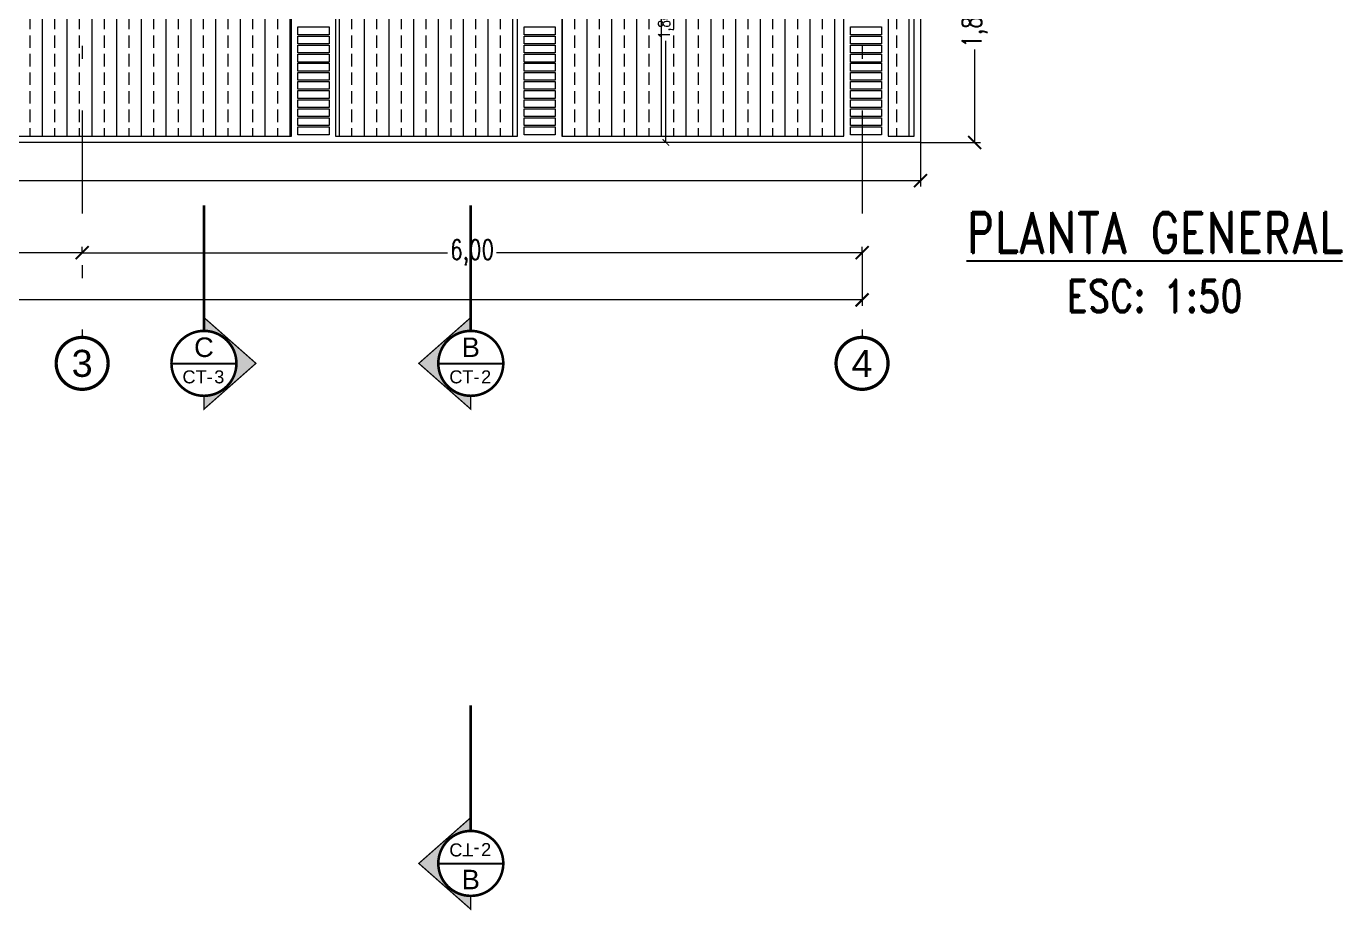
# Model space of a CAD drawing. Header units: millimetres. Extents: x 216 to 2687, y 57 to 1099.
# Drawn here: x 232.14 to 242.27, y 77.98 to 84.79 of the extents above; entities that cross this region are included whole.
import ezdxf
from ezdxf.enums import TextEntityAlignment as Align

# ---------------------------------------------------------------- set-up
doc = ezdxf.new("R2010")
doc.units = ezdxf.units.MM
doc.header["$LTSCALE"] = 0.5
doc.header["$PDMODE"] = 35
doc.linetypes.add('CENTER', pattern=[50.8, 31.75, -6.35, 6.35, -6.35])
doc.linetypes.add('DASHDOT2', pattern=[12.7, 6.35, -3.175, 0, -3.175])
for name, color, linetype, lineweight in [('A-COTAS', 7, 'Continuous', 9), ('A-EJES', 7, 'DASHDOT2', 9), ('A-PISO', 7, 'Continuous', 15), ('A-PISO -ACHU', 55, 'Continuous', 0), ('A-PLAN-ACHU3', 250, 'Continuous', 0), ('A-TEXT-EJES', 85, 'CENTER', 9), ('TEXTO_DETALLES', 7, 'Continuous', 25)]:
    doc.layers.add(name, color=color, linetype=linetype, lineweight=lineweight)
doc.layers.add('A-TEXT-SIMB', color=195, linetype='Continuous')
doc.styles.add('Cotas', font='romans.shx', dxfattribs={"width": 0.75})
doc.styles.add('Detalles', font='romans.shx', dxfattribs={"width": 0.7})
doc.styles.add('ROTULO', font='swissl.ttf')
doc.styles.add('swis Lt BT', font='swissl.ttf')
doc.dimstyles.new("1-25'", dxfattribs={"dimtxt": 0.075, "dimasz": 0.05, "dimexe": 0.015, "dimexo": 0, "dimgap": 0.02, "dimtad": 0, "dimzin": 4, "dimtxsty": 'Cotas', "dimblk": 'ARCHTICK', "dimcen": 0.09, "dimclrd": 142, "dimclre": 2, "dimclrt": 2, "dimadec": 0, "dimazin": 0, "dimtfac": 1, "dimtmove": 0, "dimatfit": 3, "dimfxl": 0.1, "dimlwd": 13, "dimlwe": 9, "dimarcsym": 2})
doc.dimstyles.new("1-50'---", dxfattribs={"dimtxt": 0.15, "dimasz": 0.1, "dimexe": 0.045, "dimexo": 0, "dimgap": 0.02, "dimtad": 0, "dimzin": 4, "dimtxsty": 'Cotas', "dimblk": 'ARCHTICK', "dimcen": 0.09, "dimclrd": 40, "dimclre": 74, "dimclrt": 256, "dimadec": 0, "dimazin": 0, "dimtfac": 1, "dimtmove": 0, "dimatfit": 3, "dimfxl": 30, "dimfxlon": 1, "dimlwd": 13, "dimlwe": 9, "dimarcsym": 2})
pattern_1 = [(90, (-2414.34887, -998.31859), (-0.1905, 4e-17), []), (90, (-2414.25362, -998.22334), (-0.1905, 4e-17), [0.09525, -0.047625])]

# ---------------------------------------------------------------- blocks, each defined once
blk = doc.blocks.new('INDICADOR EJES')
at = {"layer": 'A-TEXT-EJES', "const_width": 0.0005}
blk.add_lwpolyline([(0.004, 0.004, 1), (-0.004, 0.004, 1)], format="xyb", close=True, dxfattribs=at)
at = {"layer": 'A-TEXT-EJES', "style": 'swis Lt BT'}
blk.add_attdef('1', text='', height=0.005, dxfattribs=at).set_placement((0, 0.004), align=Align.MIDDLE_CENTER)
blk = doc.blocks.new('*U86')
at = {"layer": 'A-TEXT-SIMB'}
h = blk.add_hatch(color=256, dxfattribs=at)
edge = h.paths.add_edge_path()
edge.add_line((0, 0.25), (0, 0.353))
edge.add_line((0, 0.353), (-0.4, 0))
edge.add_line((-0.4, 0), (0, -0.353))
edge.add_line((0, -0.353), (0, -0.25))
edge.add_arc((0, 0), 0.25, 90, 270, ccw=False)
blk.add_line((-0.25, 0), (0.25, 0), dxfattribs=at)
at = {"layer": 'A-TEXT-SIMB', "const_width": 0.02}
blk.add_lwpolyline([(0, 1.217), (0, 0.25)], dxfattribs=at)
at = {"layer": 'A-TEXT-SIMB'}
for points, const_width in [([(0, 0.25), (0, 0.353), (-0.4, 0), (0, -0.353), (0, -0.25, -1)], 0.01), ([(0.25, 0, -1), (-0.25, 0, -1)], 0.02)]:
    blk.add_lwpolyline(points, format="xyb", close=True, dxfattribs=dict(at, const_width=const_width))
at = {"layer": 'A-TEXT-SIMB', "color": 0, "style": 'ROTULO'}
blk.add_text('CT-', height=0.1, dxfattribs=at).set_placement((-0.049, -0.104), align=Align.MIDDLE_CENTER)
at = {"layer": 'A-TEXT-SIMB', "color": 0, "style": 'ROTULO', "flags": 8}
for tag, height, p in [('A', 0.15, (0, 0.124)), ('1', 0.1, (0.118, -0.104))]:
    blk.add_attdef(tag, text='', height=height, dxfattribs=at).set_placement(p, align=Align.MIDDLE_CENTER)
blk = doc.blocks.new('*U87')
at = {"layer": 'A-TEXT-SIMB'}
h = blk.add_hatch(color=256, dxfattribs=at)
edge = h.paths.add_edge_path()
edge.add_line((0, 0.25), (0, 0.353))
edge.add_line((0, 0.353), (0.4, 0))
edge.add_line((0.4, 0), (0, -0.353))
edge.add_line((0, -0.353), (0, -0.25))
edge.add_arc((0, 0), 0.25, 270, 450)
blk.add_line((-0.25, 0), (0.25, 0), dxfattribs=at)
at = {"layer": 'A-TEXT-SIMB', "const_width": 0.02}
blk.add_lwpolyline([(0, 1.217), (0, 0.25)], dxfattribs=at)
at = {"layer": 'A-TEXT-SIMB'}
for points, const_width in [([(0, 0.25), (0, 0.353), (0.4, 0), (0, -0.353), (0, -0.25, 1)], 0.01), ([(0.25, 0, -1), (-0.25, 0, -1)], 0.02)]:
    blk.add_lwpolyline(points, format="xyb", close=True, dxfattribs=dict(at, const_width=const_width))
at = {"layer": 'A-TEXT-SIMB', "color": 0, "style": 'ROTULO'}
blk.add_text('CT-', height=0.1, dxfattribs=at).set_placement((-0.049, -0.104), align=Align.MIDDLE_CENTER)
at = {"layer": 'A-TEXT-SIMB', "color": 0, "style": 'ROTULO', "flags": 8}
for tag, height, p in [('A', 0.15, (0, 0.124)), ('1', 0.1, (0.118, -0.104))]:
    blk.add_attdef(tag, text='', height=height, dxfattribs=at).set_placement(p, align=Align.MIDDLE_CENTER)
blk = doc.blocks.new('_ArchTick')
at = {"color": 0, "linetype": 'ByBlock', "const_width": 0.15}
blk.add_lwpolyline([(-0.5, -0.5), (0.5, 0.5)], dxfattribs=at)
blk = doc.blocks.new('*D304')
at = {"layer": 'A-COTAS', "color": 74, "linetype": 'DASHDOT2', "lineweight": 9, "transparency": 16777216}
for p, q in [((220.123, 83.897), (220.123, 83.558)), ((239.023, 83.897), (239.023, 83.558))]:
    blk.add_line(p, q, dxfattribs=at)
at = {"layer": 'A-COTAS', "color": 40, "linetype": 'Continuous', "lineweight": 13, "transparency": 16777216}
for p, q in [((220.123, 83.603), (229.336, 83.603)), ((239.023, 83.603), (229.81, 83.603))]:
    blk.add_line(p, q, dxfattribs=at)
at = {"layer": 'DEFPOINTS', "color": 0, "transparency": 16777216}
for p in [(220.123, 83.897), (239.023, 83.897), (239.023, 83.603)]:
    blk.add_point(p, dxfattribs=at)
at = {"layer": 'A-COTAS', "color": 40, "lineweight": 13, "transparency": 16777216, "xscale": 0.1, "yscale": 0.1, "zscale": 0.1, "rotation": 180}
blk.add_blockref('_ArchTick', (220.123, 83.603), dxfattribs=at)
at = {"layer": 'A-COTAS', "color": 40, "lineweight": 13, "transparency": 16777216, "xscale": 0.1, "yscale": 0.1, "zscale": 0.1}
blk.add_blockref('_ArchTick', (239.023, 83.603), dxfattribs=at)
at = {"layer": 'A-COTAS', "transparency": 16777216, "insert": (229.573, 83.603), "char_height": 0.15, "attachment_point": 5, "style": 'Cotas'}
blk.add_mtext('18,90', dxfattribs=at)
blk = doc.blocks.new('*D306')
at = {"layer": 'A-COTAS', "color": 74, "linetype": 'DASHDOT2', "lineweight": 9, "transparency": 16777216}
for p, q in [((226.573, 83.603), (226.573, 83.004)), ((232.573, 83.049), (232.573, 83.094))]:
    blk.add_line(p, q, dxfattribs=at)
at = {"layer": 'A-COTAS', "color": 40, "linetype": 'Continuous', "lineweight": 13, "transparency": 16777216}
for p, q in [((226.573, 83.049), (229.384, 83.049)), ((232.573, 83.049), (229.762, 83.049))]:
    blk.add_line(p, q, dxfattribs=at)
at = {"layer": 'DEFPOINTS', "color": 0, "transparency": 16777216}
for p in [(226.573, 83.603), (232.573, 83.049), (232.573, 83.049)]:
    blk.add_point(p, dxfattribs=at)
at = {"layer": 'A-COTAS', "color": 40, "lineweight": 13, "transparency": 16777216, "xscale": 0.1, "yscale": 0.1, "zscale": 0.1, "rotation": 180}
blk.add_blockref('_ArchTick', (226.573, 83.049), dxfattribs=at)
at = {"layer": 'A-COTAS', "color": 40, "lineweight": 13, "transparency": 16777216, "xscale": 0.1, "yscale": 0.1, "zscale": 0.1}
blk.add_blockref('_ArchTick', (232.573, 83.049), dxfattribs=at)
at = {"layer": 'A-COTAS', "transparency": 16777216, "insert": (229.573, 83.049), "char_height": 0.15, "attachment_point": 5, "style": 'Cotas'}
blk.add_mtext('6,00', dxfattribs=at)
blk = doc.blocks.new('*D307')
at = {"layer": 'A-COTAS', "color": 74, "linetype": 'DASHDOT2', "lineweight": 9, "transparency": 16777216}
for p, q in [((232.573, 83.049), (232.573, 83.094)), ((238.573, 83.049), (238.573, 83.094))]:
    blk.add_line(p, q, dxfattribs=at)
at = {"layer": 'A-COTAS', "color": 40, "linetype": 'Continuous', "lineweight": 13, "transparency": 16777216}
for p, q in [((232.573, 83.049), (235.384, 83.049)), ((238.573, 83.049), (235.762, 83.049))]:
    blk.add_line(p, q, dxfattribs=at)
at = {"layer": 'DEFPOINTS', "color": 0, "transparency": 16777216}
for p in [(232.573, 83.049), (238.573, 83.049), (238.573, 83.049)]:
    blk.add_point(p, dxfattribs=at)
at = {"layer": 'A-COTAS', "color": 40, "lineweight": 13, "transparency": 16777216, "xscale": 0.1, "yscale": 0.1, "zscale": 0.1, "rotation": 180}
blk.add_blockref('_ArchTick', (232.573, 83.049), dxfattribs=at)
at = {"layer": 'A-COTAS', "color": 40, "lineweight": 13, "transparency": 16777216, "xscale": 0.1, "yscale": 0.1, "zscale": 0.1}
blk.add_blockref('_ArchTick', (238.573, 83.049), dxfattribs=at)
at = {"layer": 'A-COTAS', "transparency": 16777216, "insert": (235.573, 83.049), "char_height": 0.15, "attachment_point": 5, "style": 'Cotas'}
blk.add_mtext('6,00', dxfattribs=at)
blk = doc.blocks.new('*D308')
at = {"layer": 'A-COTAS', "color": 74, "linetype": 'DASHDOT2', "lineweight": 9, "transparency": 16777216}
for p, q in [((220.573, 83.049), (220.573, 82.64)), ((238.573, 83.049), (238.573, 82.64))]:
    blk.add_line(p, q, dxfattribs=at)
at = {"layer": 'A-COTAS', "color": 40, "linetype": 'Continuous', "lineweight": 13, "transparency": 16777216}
for p, q in [((220.573, 82.685), (229.336, 82.685)), ((238.573, 82.685), (229.81, 82.685))]:
    blk.add_line(p, q, dxfattribs=at)
at = {"layer": 'DEFPOINTS', "color": 0, "transparency": 16777216}
for p in [(220.573, 83.049), (238.573, 83.049), (238.573, 82.685)]:
    blk.add_point(p, dxfattribs=at)
at = {"layer": 'A-COTAS', "color": 40, "lineweight": 13, "transparency": 16777216, "xscale": 0.1, "yscale": 0.1, "zscale": 0.1, "rotation": 180}
blk.add_blockref('_ArchTick', (220.573, 82.685), dxfattribs=at)
at = {"layer": 'A-COTAS', "color": 40, "lineweight": 13, "transparency": 16777216, "xscale": 0.1, "yscale": 0.1, "zscale": 0.1}
blk.add_blockref('_ArchTick', (238.573, 82.685), dxfattribs=at)
at = {"layer": 'A-COTAS', "transparency": 16777216, "insert": (229.573, 82.685), "char_height": 0.15, "attachment_point": 5, "style": 'Cotas'}
blk.add_mtext('18,00', dxfattribs=at)
blk = doc.blocks.new('*D383')
at = {"layer": 'A-COTAS', "color": 2, "linetype": 'DASHDOT2', "lineweight": 9, "transparency": 16777216}
for p, q in [((237.273, 85.697), (237.049, 85.697)), ((238.2, 83.897), (237.049, 83.897))]:
    blk.add_line(p, q, dxfattribs=at)
at = {"layer": 'A-COTAS', "color": 142, "linetype": 'Continuous', "lineweight": 13, "transparency": 16777216}
for p, q in [((237.064, 85.697), (237.064, 84.915)), ((237.064, 83.897), (237.064, 84.679))]:
    blk.add_line(p, q, dxfattribs=at)
at = {"layer": 'DEFPOINTS', "color": 0, "transparency": 16777216}
for p in [(237.273, 85.697), (237.064, 83.897), (238.2, 83.897)]:
    blk.add_point(p, dxfattribs=at)
at = {"layer": 'A-COTAS', "color": 142, "lineweight": 13, "transparency": 16777216, "xscale": 0.05, "yscale": 0.05, "zscale": 0.05}
for p, rotation in [((237.064, 85.697), 90), ((237.064, 83.897), 270)]:
    blk.add_blockref('_ArchTick', p, dxfattribs=dict(at, rotation=rotation))
at = {"layer": 'A-COTAS', "color": 2, "transparency": 16777216, "insert": (237.064, 84.797), "char_height": 0.09, "attachment_point": 5, "rotation": 90, "style": 'Cotas'}
blk.add_mtext('1,80', dxfattribs=at)
blk = doc.blocks.new('*D399')
at = {"layer": 'A-COTAS', "color": 74, "linetype": 'DASHDOT2', "lineweight": 9, "transparency": 16777216}
for p, q in [((238.723, 85.697), (239.485, 85.697)), ((239.023, 83.897), (239.485, 83.897))]:
    blk.add_line(p, q, dxfattribs=at)
at = {"layer": 'A-COTAS', "color": 40, "linetype": 'Continuous', "lineweight": 13, "transparency": 16777216}
for p, q in [((239.44, 85.697), (239.44, 84.98)), ((239.44, 83.897), (239.44, 84.614))]:
    blk.add_line(p, q, dxfattribs=at)
at = {"layer": 'DEFPOINTS', "color": 0, "transparency": 16777216}
for p in [(238.723, 85.697), (239.023, 83.897), (239.44, 83.897)]:
    blk.add_point(p, dxfattribs=at)
at = {"layer": 'A-COTAS', "color": 40, "lineweight": 13, "transparency": 16777216, "xscale": 0.1, "yscale": 0.1, "zscale": 0.1}
for p, rotation in [((239.44, 85.697), 90), ((239.44, 83.897), 270)]:
    blk.add_blockref('_ArchTick', p, dxfattribs=dict(at, rotation=rotation))
at = {"layer": 'A-COTAS', "transparency": 16777216, "insert": (239.44, 84.797), "char_height": 0.15, "attachment_point": 5, "rotation": 90, "style": 'Cotas'}
blk.add_mtext('1,80', dxfattribs=at)
blk = doc.blocks.new('*U25')
at = {"layer": 'A-TEXT-SIMB'}
h = blk.add_hatch(color=256, dxfattribs=at)
edge = h.paths.add_edge_path()
edge.add_line((0, -0.25), (0, -0.353))
edge.add_line((0, -0.353), (-0.4, 0))
edge.add_line((-0.4, 0), (0, 0.353))
edge.add_line((0, 0.353), (0, 0.25))
edge.add_arc((0, 0), 0.25, 90, 270)
blk.add_line((-0.25, 0), (0.25, 0), dxfattribs=at)
for points, const_width in [([(0, -0.25), (0, -0.353), (-0.4, 0), (0, 0.353), (0, 0.25, 1)], 0.01), ([(0.25, 0, -1), (-0.25, 0, -1)], 0.02)]:
    blk.add_lwpolyline(points, format="xyb", close=True, dxfattribs=dict(at, const_width=const_width))
at = {"layer": 'A-TEXT-SIMB', "const_width": 0.02}
blk.add_lwpolyline([(0, -1.217), (0, -0.25)], dxfattribs=at)
at = {"layer": 'A-TEXT-SIMB', "color": 0, "style": 'ROTULO'}
blk.add_text('CT-', height=0.1, dxfattribs=at).set_placement((-0.049, -0.104), align=Align.MIDDLE_CENTER)
at = {"layer": 'A-TEXT-SIMB', "color": 0, "style": 'ROTULO', "flags": 8}
for tag, height, p in [('A', 0.15, (0, 0.124)), ('1', 0.1, (0.118, -0.104))]:
    blk.add_attdef(tag, text='', height=height, dxfattribs=at).set_placement(p, align=Align.MIDDLE_CENTER)

msp = doc.modelspace()

# ---------------------------------------------------------------- hatches: boundary and pattern name
at = {"layer": 'A-PISO -ACHU'}
h = msp.add_hatch(dxfattribs=at)
h.set_pattern_fill('ANSI33', color=253, scale=0.03, angle=45)
h.set_pattern_definition(pattern_1)
h.paths.add_polyline_path([(234.183, 85.647), (230.963, 85.647), (230.963, 85.637), (230.963, 83.947), (234.183, 83.947)])
h = msp.add_hatch(dxfattribs=at)
h.set_pattern_fill('ANSI33', color=253, scale=0.03, angle=45)
h.set_pattern_definition(pattern_1)
h.paths.add_polyline_path([(235.923, 85.647), (234.523, 85.647), (234.523, 85.637), (234.523, 83.947), (235.923, 83.947)])
h = msp.add_hatch(dxfattribs=at)
h.set_pattern_fill('ANSI33', color=253, scale=0.03, angle=45)
h.set_pattern_definition(pattern_1)
h.paths.add_polyline_path([(238.433, 85.647), (236.263, 85.647), (236.263, 85.637), (236.263, 83.947), (238.433, 83.947)])
h = msp.add_hatch(dxfattribs=at)
h.set_pattern_fill('ANSI33', color=253, scale=0.03, angle=45)
h.set_pattern_definition(pattern_1)
h.paths.add_polyline_path([(238.973, 85.647), (238.773, 85.647), (238.773, 85.637), (238.773, 83.947), (238.973, 83.947)])

# ---------------------------------------------------------------- linework, layer by layer
at = {"layer": 'A-EJES', "ltscale": 0.25}
for p, q in [((232.573, 95.957), (232.573, 82.397)), ((238.573, 95.957), (238.573, 82.397))]:
    msp.add_line(p, q, dxfattribs=at)
at = {"layer": 'A-PISO'}
msp.add_lwpolyline([(220.123, 94.457), (239.023, 94.457), (239.023, 83.897), (220.123, 83.897)], close=True, dxfattribs=at)
at = {"layer": 'A-PISO -ACHU', "color": 253}
for points in [[(234.183, 85.647), (230.963, 85.647), (230.963, 85.637), (230.963, 83.947), (234.183, 83.947)], [(235.923, 85.647), (234.523, 85.647), (234.523, 85.637), (234.523, 83.947), (235.923, 83.947)], [(238.433, 85.647), (236.263, 85.647), (236.263, 85.637), (236.263, 83.947), (238.433, 83.947)], [(238.973, 85.647), (238.773, 85.647), (238.773, 85.637), (238.773, 83.947), (238.973, 83.947)]]:
    msp.add_lwpolyline(points, close=True, dxfattribs=at)
at = {"layer": 'A-PLAN-ACHU3', "color": 253}
for points in [[(234.473, 84.727), (234.233, 84.727), (234.233, 84.787), (234.473, 84.787)], [(236.213, 84.727), (235.973, 84.727), (235.973, 84.787), (236.213, 84.787)], [(238.723, 84.727), (238.483, 84.727), (238.483, 84.787), (238.723, 84.787)], [(234.473, 84.657), (234.233, 84.657), (234.233, 84.717), (234.473, 84.717)], [(236.213, 84.657), (235.973, 84.657), (235.973, 84.717), (236.213, 84.717)], [(238.723, 84.657), (238.483, 84.657), (238.483, 84.717), (238.723, 84.717)], [(234.473, 84.587), (234.233, 84.587), (234.233, 84.647), (234.473, 84.647)], [(234.473, 84.517), (234.233, 84.517), (234.233, 84.577), (234.473, 84.577)], [(236.213, 84.587), (235.973, 84.587), (235.973, 84.647), (236.213, 84.647)], [(236.213, 84.517), (235.973, 84.517), (235.973, 84.577), (236.213, 84.577)], [(238.723, 84.587), (238.483, 84.587), (238.483, 84.647), (238.723, 84.647)], [(238.723, 84.517), (238.483, 84.517), (238.483, 84.577), (238.723, 84.577)], [(234.473, 84.447), (234.233, 84.447), (234.233, 84.507), (234.473, 84.507)], [(236.213, 84.447), (235.973, 84.447), (235.973, 84.507), (236.213, 84.507)], [(238.723, 84.447), (238.483, 84.447), (238.483, 84.507), (238.723, 84.507)], [(234.473, 84.377), (234.233, 84.377), (234.233, 84.437), (234.473, 84.437)], [(234.473, 84.307), (234.233, 84.307), (234.233, 84.367), (234.473, 84.367)], [(236.213, 84.377), (235.973, 84.377), (235.973, 84.437), (236.213, 84.437)], [(236.213, 84.307), (235.973, 84.307), (235.973, 84.367), (236.213, 84.367)], [(238.723, 84.377), (238.483, 84.377), (238.483, 84.437), (238.723, 84.437)], [(238.723, 84.307), (238.483, 84.307), (238.483, 84.367), (238.723, 84.367)], [(234.473, 84.237), (234.233, 84.237), (234.233, 84.297), (234.473, 84.297)], [(236.213, 84.237), (235.973, 84.237), (235.973, 84.297), (236.213, 84.297)], [(238.723, 84.237), (238.483, 84.237), (238.483, 84.297), (238.723, 84.297)], [(234.473, 84.167), (234.233, 84.167), (234.233, 84.227), (234.473, 84.227)], [(234.473, 84.097), (234.233, 84.097), (234.233, 84.157), (234.473, 84.157)], [(236.213, 84.167), (235.973, 84.167), (235.973, 84.227), (236.213, 84.227)], [(236.213, 84.097), (235.973, 84.097), (235.973, 84.157), (236.213, 84.157)], [(238.723, 84.167), (238.483, 84.167), (238.483, 84.227), (238.723, 84.227)], [(238.723, 84.097), (238.483, 84.097), (238.483, 84.157), (238.723, 84.157)], [(234.473, 84.027), (234.233, 84.027), (234.233, 84.087), (234.473, 84.087)], [(236.213, 84.027), (235.973, 84.027), (235.973, 84.087), (236.213, 84.087)], [(238.723, 84.027), (238.483, 84.027), (238.483, 84.087), (238.723, 84.087)], [(234.473, 83.957), (234.233, 83.957), (234.233, 84.017), (234.473, 84.017)], [(236.213, 83.957), (235.973, 83.957), (235.973, 84.017), (236.213, 84.017)], [(238.723, 83.957), (238.483, 83.957), (238.483, 84.017), (238.723, 84.017)]]:
    msp.add_lwpolyline(points, close=True, dxfattribs=at)

# ---------------------------------------------------------------- block references
at = {"layer": 'A-TEXT-EJES'}
ref = msp.add_blockref('INDICADOR EJES', (232.573, 81.997), dxfattribs=dict(at, xscale=49.99999999999986, yscale=49.99999999999986, zscale=49.99999999999986))
ref.add_attrib('1', '3', dxfattribs={"layer": '0', "color": 0, "height": 0.208, "style": 'swis Lt BT'}).set_placement((232.573, 82.197), align=Align.MIDDLE_CENTER)
ref = msp.add_blockref('INDICADOR EJES', (238.573, 81.997), dxfattribs=dict(at, xscale=49.99999999999986, yscale=49.99999999999986, zscale=49.99999999999986))
ref.add_attrib('1', '4', dxfattribs={"layer": '0', "color": 0, "height": 0.208, "style": 'swis Lt BT'}).set_placement((238.573, 82.197), align=Align.MIDDLE_CENTER)
at = {"layer": 'A-TEXT-SIMB', "color": 0}
ref = msp.add_blockref('*U87', (233.51, 82.197), dxfattribs=at)
ref.add_attrib('A', 'C', dxfattribs={"color": 0, "height": 0.15, "style": 'ROTULO'}).set_placement((233.51, 82.321), align=Align.MIDDLE_CENTER)
ref.add_attrib('1', '3', dxfattribs={"color": 0, "height": 0.1, "style": 'ROTULO'}).set_placement((233.628, 82.093), align=Align.MIDDLE_CENTER)
ref = msp.add_blockref('*U86', (235.563, 82.197), dxfattribs=at)
ref.add_attrib('A', 'B', dxfattribs={"color": 0, "height": 0.15, "style": 'ROTULO'}).set_placement((235.563, 82.321), align=Align.MIDDLE_CENTER)
ref.add_attrib('1', '2', dxfattribs={"color": 0, "height": 0.1, "style": 'ROTULO'}).set_placement((235.681, 82.093), align=Align.MIDDLE_CENTER)
ref = msp.add_blockref('*U25', (235.563, 78.347), dxfattribs=dict(at, xscale=-1, rotation=180))
ref.add_attrib('A', 'B', dxfattribs={"color": 0, "height": 0.15, "style": 'ROTULO'}).set_placement((235.563, 78.223), align=Align.MIDDLE_CENTER)
ref.add_attrib('1', '2', dxfattribs={"color": 0, "height": 0.1, "style": 'ROTULO'}).set_placement((235.681, 78.454), align=Align.MIDDLE_CENTER)

# ---------------------------------------------------------------- texts
at = {"layer": 'TEXTO_DETALLES', "insert": (240.824, 82.976), "char_height": 0.25, "attachment_point": 5, "style": 'Detalles'}
msp.add_mtext('{\\Fromand|c0;\\H1.25x;\\W0.8;\\LPLANTA GENERAL \\P\\H0.8x;\\lESC: 1:50}', dxfattribs=at)

# ---------------------------------------------------------------- dimensions: what is measured, and where the dimension line sits
at = {"layer": 'A-COTAS'}
dim = msp.add_linear_dim(base=(237.064, 83.897), p1=(237.273, 85.697), p2=(238.2, 83.897), angle=90, dimstyle="1-25'", override={"dimtxt": 0.09}, dxfattribs=at)
dim.commit()
dim.dimension.update_dxf_attribs({"geometry": '*D383', "text_midpoint": (237.064, 84.797)})
dim = msp.add_linear_dim(base=(239.44, 83.897), p1=(238.723, 85.697), p2=(239.023, 83.897), angle=90, dimstyle="1-50'---", dxfattribs=at)
dim.commit()
dim.dimension.update_dxf_attribs({"geometry": '*D399', "text_midpoint": (239.44, 84.797)})
for base, p1, p2, picture, middle in [((239.023, 83.603), (220.123, 83.897), (239.023, 83.897), '*D304', (229.573, 83.603)), ((232.573, 83.049), (226.573, 83.603), (232.573, 83.049), '*D306', (229.573, 83.049)), ((238.573, 83.049), (232.573, 83.049), (238.573, 83.049), '*D307', (235.573, 83.049)), ((238.573, 82.685), (220.573, 83.049), (238.573, 83.049), '*D308', (229.573, 82.685))]:
    dim = msp.add_linear_dim(base=base, p1=p1, p2=p2, dimstyle="1-50'---", dxfattribs=at)
    dim.commit()
    dim.dimension.update_dxf_attribs({"geometry": picture, "text_midpoint": middle})

doc.saveas('drawing.dxf')
